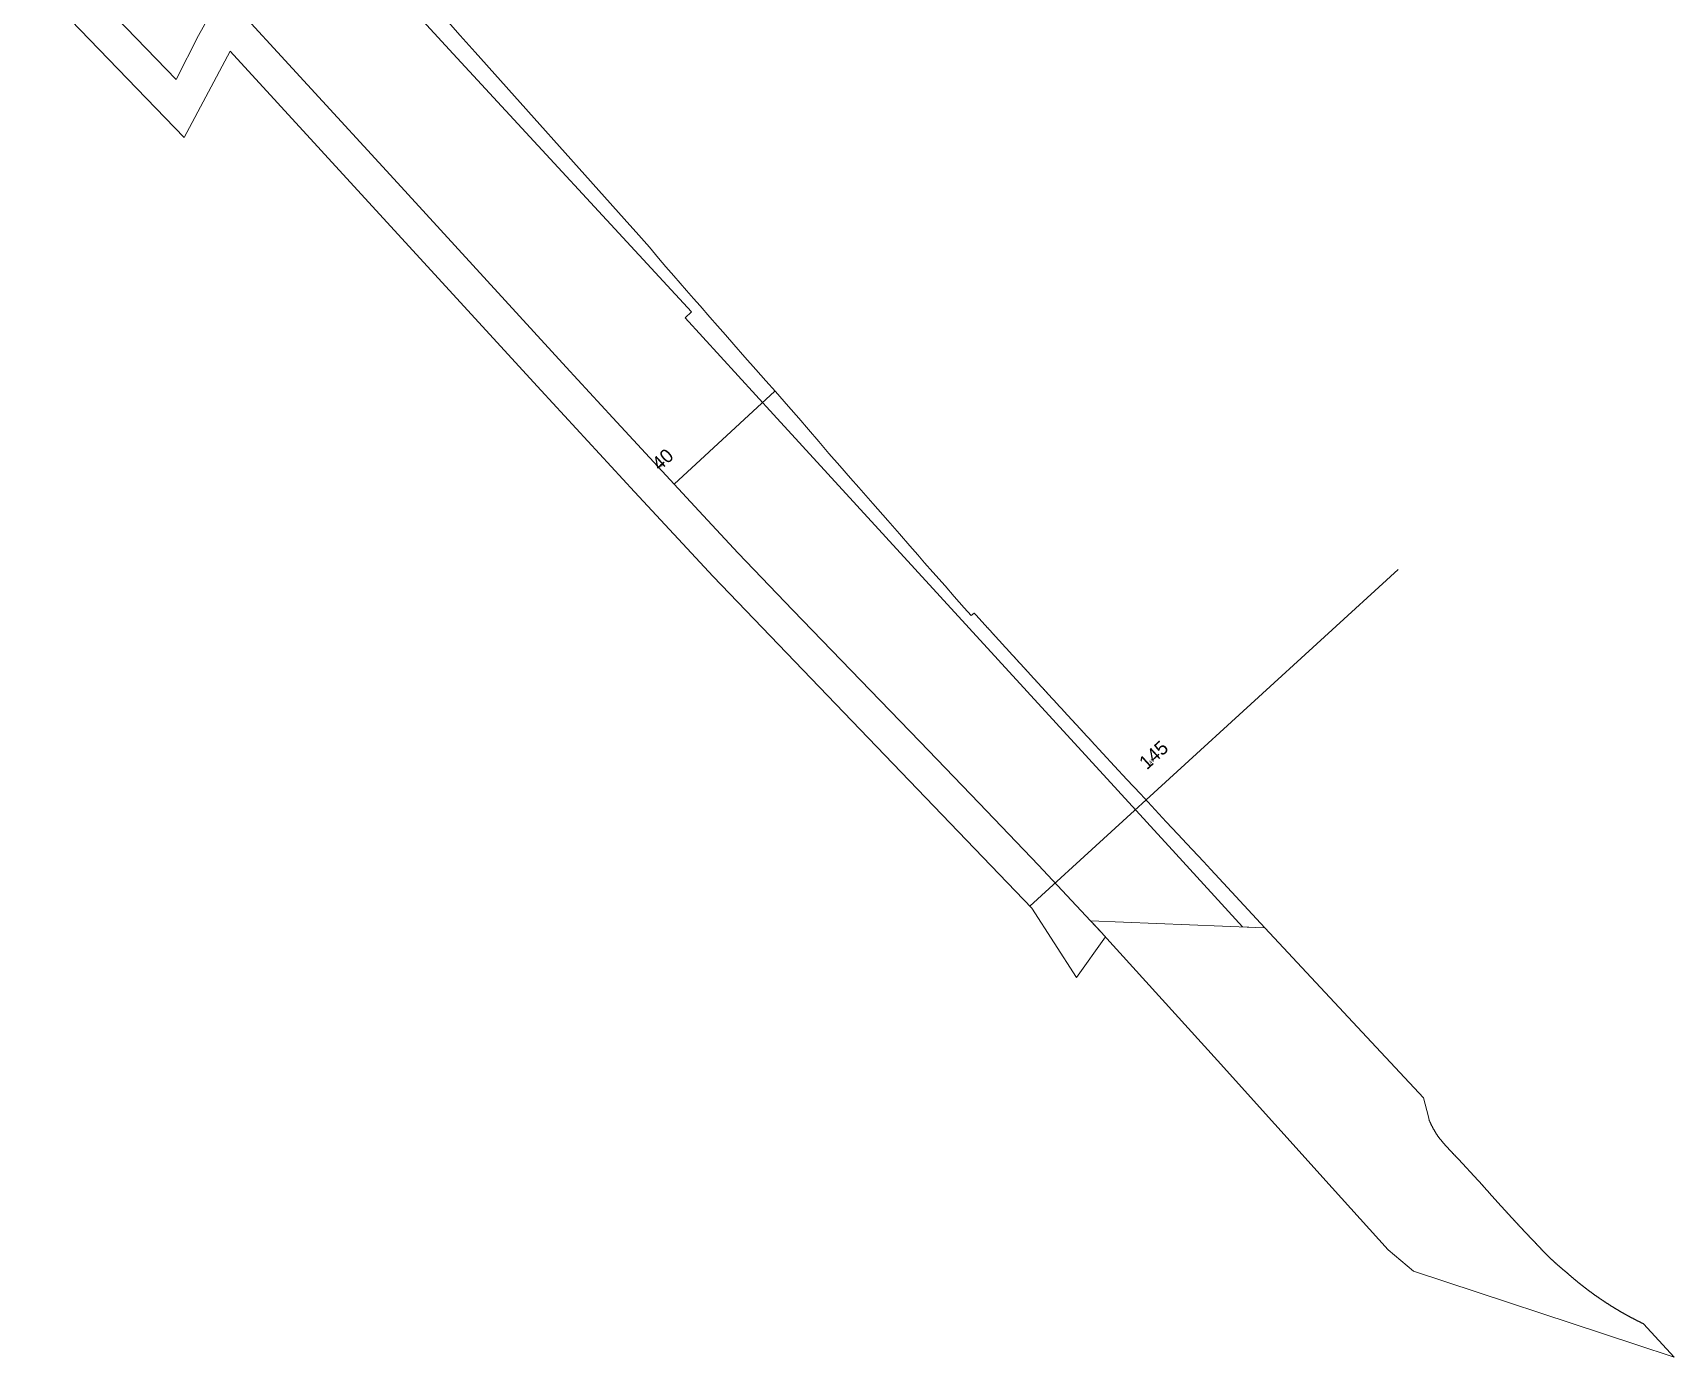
# Model space of a CAD drawing. Extents: x 174934 to 192674, y 648863 to 672607.
# Drawn here: x 185306.4 to 185784.1, y 656159.5 to 656544.9 of the extents above; entities that cross this region are included whole.
import ezdxf

# ---------------------------------------------------------------- set-up
doc = ezdxf.new("R2010")
doc.units = 0
for name, color, linetype, lineweight in [('dim', 255, 'Continuous', 0), ('pbitul', 14, 'Continuous', 0), ('pgesher', 7, 'Continuous', 0), ('pspecial', 7, 'Continuous', 0)]:
    doc.layers.add(name, color=color, linetype=linetype, lineweight=lineweight)
doc.layers.add('HEB_ENTITY', color=3, linetype='Continuous')
doc.styles.get("Standard").update_dxf_attribs({"font": 'HEBTXT'})

# ---------------------------------------------------------------- blocks, each defined once
blk = doc.blocks.new('dim', base_point=(179928.9, 662855))
at = {"layer": 'dim', "linetype": 'ByBlock'}
blk.add_attdef('NUMBER', (179928.9, 662855), '', height=20, dxfattribs=at)
blk = doc.blocks.new('HEB_ENTITY', base_point=(181159.32, 660193.8))
at = {"layer": 'HEB_ENTITY', "linetype": 'ByBlock'}
blk.add_attdef('VAL', (181159.32, 660193.8), '', height=1, dxfattribs=at)
at = {"layer": 'HEB_ENTITY', "linetype": 'ByBlock', "flags": 1}
for tag in ['WIDTH', 'TAG', 'XBASE', 'YBASE', 'PROMPT', 'HEIGHT', 'BLKNAME', 'BLKNUM']:
    blk.add_attdef(tag, (181159.32, 660193.8), '', height=1, dxfattribs=at)

msp = doc.modelspace()

# ---------------------------------------------------------------- linework, layer by layer
at = {"layer": 'dim', "linetype": 'ByBlock', "flags": 128}
for points in [[(185522.36, 656440.63), (185493.01, 656413.57)], [(185596.57, 656290.73), (185703.77, 656388.73)]]:
    msp.add_lwpolyline(points, dxfattribs=at)
at = {"layer": 'pbitul', "flags": 128}
msp.add_lwpolyline([(185425.91, 656549.65), (185430.8, 656544.07), (185435.08, 656539.2), (185478.5, 656490.78), (185482.78, 656486.02), (185485.83, 656482.47), (185488.48, 656479.32), (185490.65, 656476.77), (185492.91, 656474.16), (185494.81, 656471.98), (185496.66, 656469.87), (185498.66, 656467.58), (185500.56, 656465.41), (185503.42, 656462.14), (185505.63, 656459.62), (185507.97, 656456.95), (185510.4, 656454.19), (185513.63, 656450.52), (185516.85, 656446.88), (185519.71, 656443.64), (185522.51, 656440.47), (185526.34, 656436.1), (185529.3, 656432.7), (185532.09, 656429.47), (185535.11, 656425.97), (185538.08, 656422.51), (185541.23, 656418.89), (185544.4, 656415.27), (185546.77, 656412.55), (185550.83, 656407.92), (185555.18, 656402.95), (185558.58, 656399.07), (185561.64, 656395.58), (185563.92, 656392.97), (185565.93, 656390.68), (185568.32, 656387.95), (185571.86, 656383.92), (185574.53, 656380.86), (185577.48, 656377.54), (185579.47, 656375.32), (185580.34, 656376.05), (185580.4, 656375.98), (185580.47, 656375.9), (185580.54, 656375.83), (185580.61, 656375.75), (185580.67, 656375.68), (185580.74, 656375.61), (185580.81, 656375.53), (185580.88, 656375.46), (185580.94, 656375.38), (185581.01, 656375.31), (185581.08, 656375.24), (185581.14, 656375.16), (185581.21, 656375.09), (185581.28, 656375.01), (185581.35, 656374.94), (185581.41, 656374.87), (185581.48, 656374.79), (185581.55, 656374.72), (185581.61, 656374.64), (185581.68, 656374.57), (185581.75, 656374.5), (185581.82, 656374.42), (185581.88, 656374.35), (185581.95, 656374.27), (185582.02, 656374.2), (185582.09, 656374.13), (185582.15, 656374.05), (185582.22, 656373.98), (185582.29, 656373.9), (185582.35, 656373.83), (185582.42, 656373.76), (185582.49, 656373.68), (185582.56, 656373.61), (185582.62, 656373.53), (185582.69, 656373.46), (185582.76, 656373.39), (185582.83, 656373.31), (185582.89, 656373.24), (185582.96, 656373.16), (185583.03, 656373.09), (185583.1, 656373.02), (185583.16, 656372.94), (185583.23, 656372.87), (185583.3, 656372.79), (185583.36, 656372.72), (185583.43, 656372.65), (185583.5, 656372.57), (185583.57, 656372.5), (185583.63, 656372.43), (185583.7, 656372.35), (185583.77, 656372.28), (185583.84, 656372.2), (185583.9, 656372.13), (185583.97, 656372.06), (185584.04, 656371.98), (185584.1, 656371.91), (185584.17, 656371.83), (185584.24, 656371.76), (185584.31, 656371.69), (185584.37, 656371.61), (185584.44, 656371.54), (185584.51, 656371.46), (185584.58, 656371.39), (185584.64, 656371.32), (185584.71, 656371.24), (185584.78, 656371.17), (185584.85, 656371.09), (185584.91, 656371.02), (185584.98, 656370.95), (185585.05, 656370.87), (185585.11, 656370.8), (185585.18, 656370.72), (185585.25, 656370.65), (185585.32, 656370.58), (185585.38, 656370.5), (185585.45, 656370.43), (185585.52, 656370.35), (185585.59, 656370.28), (185585.65, 656370.21), (185585.72, 656370.13), (185585.79, 656370.06), (185585.86, 656369.98), (185585.92, 656369.91), (185585.99, 656369.84), (185586.06, 656369.76), (185586.12, 656369.69), (185586.19, 656369.62), (185586.26, 656369.54), (185586.33, 656369.47), (185586.39, 656369.39), (185586.46, 656369.32), (185586.53, 656369.25), (185586.6, 656369.17), (185586.66, 656369.1), (185586.73, 656369.02), (185586.8, 656368.95), (185586.87, 656368.88), (185586.93, 656368.8), (185587, 656368.73), (185587.07, 656368.65), (185587.13, 656368.58), (185587.2, 656368.51), (185587.27, 656368.43), (185587.34, 656368.36), (185587.4, 656368.28), (185587.47, 656368.21), (185587.54, 656368.14), (185587.61, 656368.06), (185587.67, 656367.99), (185587.74, 656367.92), (185587.81, 656367.84), (185587.88, 656367.77), (185587.94, 656367.69), (185588.01, 656367.62), (185588.08, 656367.55), (185588.15, 656367.47), (185588.21, 656367.4), (185588.28, 656367.32), (185588.35, 656367.25), (185588.42, 656367.18), (185588.48, 656367.1), (185588.55, 656367.03), (185588.62, 656366.95), (185588.68, 656366.88), (185588.75, 656366.81), (185588.82, 656366.73), (185588.89, 656366.66), (185588.95, 656366.59), (185589.02, 656366.51), (185589.09, 656366.44), (185589.16, 656366.36), (185589.22, 656366.29), (185589.29, 656366.22), (185589.36, 656366.14), (185589.43, 656366.07), (185589.49, 656365.99), (185589.56, 656365.92), (185589.63, 656365.85), (185589.7, 656365.77), (185589.76, 656365.7), (185589.83, 656365.63), (185589.9, 656365.55), (185589.97, 656365.48), (185590.03, 656365.4), (185590.1, 656365.33), (185590.17, 656365.26), (185590.24, 656365.18), (185590.3, 656365.11), (185590.37, 656365.03), (185590.44, 656364.96), (185590.5, 656364.89), (185590.57, 656364.81), (185590.64, 656364.74), (185590.71, 656364.67), (185590.77, 656364.59), (185590.84, 656364.52), (185590.91, 656364.44), (185590.98, 656364.37), (185591.04, 656364.3), (185591.11, 656364.22), (185591.18, 656364.15), (185591.25, 656364.07), (185591.31, 656364), (185591.38, 656363.93), (185591.45, 656363.85), (185591.52, 656363.78), (185591.58, 656363.71), (185591.65, 656363.63), (185591.72, 656363.56), (185591.79, 656363.48), (185591.85, 656363.41), (185591.92, 656363.34), (185591.99, 656363.26), (185592.06, 656363.19), (185592.12, 656363.11), (185592.19, 656363.04), (185592.26, 656362.97), (185592.33, 656362.89), (185592.39, 656362.82), (185592.46, 656362.75), (185592.53, 656362.67), (185592.6, 656362.6), (185592.66, 656362.52), (185592.73, 656362.45), (185592.8, 656362.38), (185592.87, 656362.3), (185592.93, 656362.23), (185593, 656362.16), (185593.07, 656362.08), (185593.14, 656362.01), (185593.2, 656361.93), (185593.27, 656361.86), (185593.34, 656361.79), (185593.41, 656361.71), (185593.47, 656361.64), (185593.54, 656361.56), (185593.61, 656361.49), (185593.68, 656361.42), (185593.74, 656361.34), (185593.81, 656361.27), (185593.88, 656361.2), (185593.95, 656361.12), (185594.01, 656361.05), (185594.08, 656360.97), (185594.15, 656360.9), (185594.22, 656360.83), (185594.28, 656360.75), (185594.35, 656360.68), (185594.42, 656360.61), (185594.49, 656360.53), (185594.55, 656360.46), (185594.62, 656360.38), (185594.69, 656360.31), (185594.76, 656360.24), (185594.82, 656360.16), (185594.89, 656360.09), (185594.96, 656360.02), (185595.03, 656359.94), (185595.09, 656359.87), (185595.16, 656359.79), (185595.23, 656359.72), (185595.3, 656359.65), (185595.36, 656359.57), (185595.43, 656359.5), (185595.5, 656359.43), (185595.57, 656359.35), (185595.63, 656359.28), (185595.7, 656359.2), (185595.77, 656359.13), (185595.84, 656359.06), (185595.9, 656358.98), (185595.97, 656358.91), (185596.04, 656358.84), (185596.11, 656358.76), (185596.17, 656358.69), (185596.24, 656358.61), (185596.31, 656358.54), (185596.38, 656358.47), (185596.44, 656358.39), (185596.51, 656358.32), (185596.58, 656358.25), (185596.65, 656358.17), (185596.71, 656358.1), (185596.78, 656358.02), (185596.85, 656357.95), (185596.92, 656357.88), (185596.98, 656357.8), (185597.05, 656357.73), (185597.12, 656357.66), (185597.19, 656357.58), (185597.25, 656357.51), (185597.32, 656357.43), (185597.39, 656357.36), (185597.46, 656357.29), (185597.52, 656357.21), (185597.59, 656357.14), (185597.66, 656357.07), (185597.73, 656356.99), (185597.79, 656356.92), (185597.86, 656356.84), (185597.93, 656356.77), (185598, 656356.7), (185598.06, 656356.62), (185598.13, 656356.55), (185598.2, 656356.48), (185598.27, 656356.4), (185598.33, 656356.33), (185598.4, 656356.25), (185598.47, 656356.18), (185598.54, 656356.11), (185598.61, 656356.03), (185598.67, 656355.96), (185598.74, 656355.89), (185598.81, 656355.81), (185598.88, 656355.74), (185598.94, 656355.66), (185599.01, 656355.59), (185599.08, 656355.52), (185599.15, 656355.44), (185599.21, 656355.37), (185599.28, 656355.3), (185599.35, 656355.22), (185599.42, 656355.15), (185599.48, 656355.08), (185599.55, 656355), (185599.62, 656354.93), (185599.69, 656354.85), (185599.75, 656354.78), (185599.82, 656354.71), (185599.89, 656354.63), (185599.96, 656354.56), (185600.02, 656354.49), (185600.09, 656354.41), (185600.16, 656354.34), (185600.23, 656354.26), (185600.29, 656354.19), (185600.36, 656354.12), (185600.43, 656354.04), (185600.5, 656353.97), (185600.57, 656353.9), (185600.63, 656353.82), (185600.7, 656353.75), (185600.77, 656353.68), (185600.84, 656353.6), (185600.9, 656353.53), (185600.97, 656353.45), (185601.04, 656353.38), (185601.11, 656353.31), (185601.17, 656353.23), (185601.24, 656353.16), (185601.31, 656353.09), (185601.38, 656353.01), (185601.44, 656352.94), (185601.51, 656352.86), (185601.58, 656352.79), (185601.65, 656352.72), (185601.71, 656352.64), (185601.78, 656352.57), (185601.85, 656352.5), (185601.92, 656352.42), (185601.99, 656352.35), (185602.05, 656352.28), (185602.12, 656352.2), (185602.19, 656352.13), (185602.26, 656352.05), (185602.32, 656351.98), (185602.39, 656351.91), (185602.46, 656351.83), (185602.53, 656351.76), (185602.59, 656351.69), (185602.66, 656351.61), (185602.73, 656351.54), (185602.8, 656351.47), (185602.86, 656351.39), (185602.93, 656351.32), (185603, 656351.24), (185603.07, 656351.17), (185603.14, 656351.1), (185603.2, 656351.02), (185603.27, 656350.95), (185603.34, 656350.88), (185603.41, 656350.8), (185603.47, 656350.73), (185603.54, 656350.66), (185603.61, 656350.58), (185603.68, 656350.51), (185603.74, 656350.43), (185603.81, 656350.36), (185603.88, 656350.29), (185603.95, 656350.21), (185604.02, 656350.14), (185604.08, 656350.07), (185604.15, 656349.99), (185604.22, 656349.92), (185604.29, 656349.85), (185604.35, 656349.77), (185604.42, 656349.7), (185604.49, 656349.62), (185604.56, 656349.55), (185604.62, 656349.48), (185604.69, 656349.4), (185604.76, 656349.33), (185604.83, 656349.26), (185604.89, 656349.18), (185604.96, 656349.11), (185605.03, 656349.04), (185605.1, 656348.96), (185605.17, 656348.89), (185605.23, 656348.81), (185605.3, 656348.74), (185605.37, 656348.67), (185605.44, 656348.59), (185605.5, 656348.52), (185605.57, 656348.45), (185605.64, 656348.37), (185605.71, 656348.3), (185605.77, 656348.23), (185605.84, 656348.15), (185605.91, 656348.08), (185605.98, 656348.01), (185606.05, 656347.93), (185606.11, 656347.86), (185606.18, 656347.78), (185606.25, 656347.71), (185606.32, 656347.64), (185606.38, 656347.56), (185606.45, 656347.49), (185606.52, 656347.42), (185606.59, 656347.34), (185606.66, 656347.27), (185606.72, 656347.2), (185606.79, 656347.12), (185606.86, 656347.05), (185606.93, 656346.98), (185606.99, 656346.9), (185607.06, 656346.83), (185607.13, 656346.75), (185607.2, 656346.68), (185607.26, 656346.61), (185607.33, 656346.53), (185607.4, 656346.46), (185607.47, 656346.39), (185607.54, 656346.31), (185607.6, 656346.24), (185607.67, 656346.17), (185607.74, 656346.09), (185607.81, 656346.02), (185607.87, 656345.95), (185607.94, 656345.87), (185608.01, 656345.8), (185608.08, 656345.72), (185608.15, 656345.65), (185608.21, 656345.58), (185608.28, 656345.5), (185608.35, 656345.43), (185608.42, 656345.36), (185608.48, 656345.28), (185608.55, 656345.21), (185608.62, 656345.14), (185608.69, 656345.06), (185608.76, 656344.99), (185608.82, 656344.92), (185608.89, 656344.84), (185608.96, 656344.77), (185609.03, 656344.69), (185609.09, 656344.62), (185609.16, 656344.55), (185609.23, 656344.47), (185609.3, 656344.4), (185609.37, 656344.33), (185609.43, 656344.25), (185609.5, 656344.18), (185609.57, 656344.11), (185609.64, 656344.03), (185609.7, 656343.96), (185609.77, 656343.89), (185609.84, 656343.81), (185609.91, 656343.74), (185609.98, 656343.67), (185610.04, 656343.59), (185610.11, 656343.52), (185610.18, 656343.44), (185610.25, 656343.37), (185610.31, 656343.3), (185610.38, 656343.22), (185610.45, 656343.15), (185610.52, 656343.08), (185610.59, 656343), (185610.65, 656342.93), (185610.72, 656342.86), (185610.79, 656342.78), (185610.86, 656342.71), (185610.92, 656342.64), (185610.99, 656342.56), (185611.06, 656342.49), (185611.13, 656342.42), (185611.2, 656342.34), (185611.26, 656342.27), (185611.33, 656342.2), (185611.4, 656342.12), (185611.47, 656342.05), (185611.53, 656341.97), (185611.6, 656341.9), (185611.67, 656341.83), (185611.74, 656341.75), (185611.81, 656341.68), (185611.87, 656341.61), (185611.94, 656341.53), (185612.01, 656341.46), (185612.08, 656341.39), (185612.14, 656341.31), (185612.21, 656341.24), (185612.28, 656341.17), (185612.35, 656341.09), (185612.42, 656341.02), (185612.48, 656340.95), (185612.55, 656340.87), (185612.62, 656340.8), (185612.69, 656340.73), (185612.76, 656340.65), (185612.82, 656340.58), (185612.89, 656340.51), (185612.96, 656340.43), (185613.03, 656340.36), (185613.09, 656340.28), (185613.16, 656340.21), (185613.23, 656340.14), (185613.3, 656340.06), (185613.37, 656339.99), (185613.43, 656339.92), (185613.5, 656339.84), (185613.57, 656339.77), (185613.64, 656339.7), (185613.71, 656339.62), (185613.77, 656339.55), (185613.84, 656339.48), (185613.91, 656339.4), (185613.98, 656339.33), (185614.04, 656339.26), (185614.11, 656339.18), (185614.18, 656339.11), (185614.25, 656339.04), (185614.32, 656338.96), (185614.38, 656338.89), (185614.4, 656338.87), (185621.2, 656331.52), (185624.79, 656327.65), (185628.72, 656323.42), (185633.01, 656318.8), (185636.24, 656315.33), (185639.64, 656311.68), (185642.27, 656308.86), (185647.07, 656303.71), (185649.23, 656301.38), (185664.98, 656284.48), (185662.23, 656284.59), (185658.44, 656284.74), (185639.01, 656305.97), (185578.87, 656371.64), (185521.93, 656433.84), (185521.93, 656433.84), (185496.21, 656461.92), (185498.05, 656463.68), (185428.68, 656538.76), (185351.13, 656623.28)], dxfattribs=at)
at = {"layer": 'pgesher', "flags": 128}
msp.add_lwpolyline([(185721.27, 656217.18), (185721.2, 656217.25), (185721.13, 656217.32), (185721.06, 656217.39), (185720.99, 656217.46), (185720.92, 656217.53), (185720.85, 656217.6), (185720.78, 656217.67), (185720.71, 656217.75), (185720.64, 656217.82), (185720.56, 656217.89), (185720.49, 656217.96), (185720.42, 656218.03), (185720.35, 656218.1), (185720.29, 656218.17), (185720.22, 656218.25), (185720.15, 656218.32), (185720.08, 656218.39), (185720.01, 656218.46), (185719.94, 656218.53), (185719.87, 656218.6), (185719.8, 656218.68), (185719.73, 656218.75), (185719.66, 656218.82), (185719.59, 656218.89), (185719.52, 656218.97), (185719.45, 656219.04), (185719.38, 656219.11), (185719.32, 656219.18), (185719.25, 656219.26), (185719.18, 656219.33), (185719.11, 656219.4), (185719.04, 656219.48), (185718.97, 656219.55), (185718.91, 656219.62), (185718.84, 656219.7), (185718.77, 656219.77), (185718.7, 656219.84), (185718.63, 656219.92), (185718.57, 656219.99), (185718.5, 656220.06), (185718.43, 656220.14), (185718.36, 656220.21), (185718.3, 656220.29), (185718.23, 656220.36), (185718.16, 656220.43), (185718.1, 656220.51), (185718.03, 656220.58), (185717.96, 656220.66), (185717.9, 656220.73), (185717.83, 656220.81), (185717.76, 656220.88), (185717.7, 656220.95), (185717.63, 656221.03), (185717.56, 656221.1), (185717.5, 656221.18), (185717.43, 656221.25), (185717.36, 656221.33), (185717.3, 656221.4), (185717.23, 656221.48), (185717.17, 656221.55), (185717.1, 656221.63), (185717.04, 656221.71), (185716.97, 656221.78), (185716.91, 656221.86), (185716.84, 656221.93), (185716.77, 656222.01), (185716.71, 656222.08), (185716.64, 656222.16), (185716.58, 656222.24), (185716.51, 656222.31), (185716.45, 656222.39), (185716.39, 656222.47), (185716.32, 656222.54), (185716.26, 656222.62), (185716.19, 656222.69), (185716.13, 656222.77), (185716.06, 656222.85), (185716, 656222.92), (185715.94, 656223), (185715.87, 656223.08), (185715.81, 656223.16), (185715.74, 656223.23), (185715.68, 656223.31), (185715.63, 656223.37), (185715.57, 656223.45), (185715.51, 656223.53), (185715.46, 656223.61), (185715.4, 656223.7), (185715.34, 656223.78), (185715.28, 656223.86), (185715.23, 656223.94), (185715.17, 656224.03), (185715.12, 656224.11), (185715.06, 656224.19), (185715.01, 656224.27), (185714.95, 656224.36), (185714.9, 656224.44), (185714.84, 656224.53), (185714.79, 656224.61), (185714.73, 656224.69), (185714.68, 656224.78), (185714.63, 656224.86), (185714.58, 656224.95), (185714.52, 656225.04), (185714.47, 656225.12), (185714.42, 656225.21), (185714.37, 656225.29), (185714.32, 656225.38), (185714.27, 656225.46), (185714.22, 656225.55), (185714.17, 656225.64), (185714.12, 656225.73), (185714.07, 656225.81), (185714.02, 656225.9), (185713.97, 656225.99), (185713.93, 656226.08), (185713.88, 656226.16), (185713.83, 656226.25), (185713.78, 656226.34), (185713.74, 656226.43), (185713.69, 656226.52), (185713.65, 656226.61), (185713.6, 656226.69), (185713.56, 656226.78), (185713.51, 656226.87), (185713.47, 656226.96), (185713.42, 656227.05), (185713.38, 656227.14), (185713.34, 656227.23), (185713.29, 656227.32), (185713.25, 656227.41), (185713.21, 656227.5), (185713.17, 656227.6), (185713.13, 656227.69), (185713.08, 656227.78), (185713.04, 656227.87), (185713, 656227.96), (185712.96, 656228.05), (185712.92, 656228.14), (185712.88, 656228.24), (185712.85, 656228.33), (185712.81, 656228.42), (185712.79, 656228.46), (185712.54, 656229.42), (185711.1, 656234.99), (185696, 656251.19), (185664.98, 656284.48), (185662.23, 656284.59), (185614.22, 656286.5), (185614.29, 656286.43), (185614.35, 656286.36), (185614.42, 656286.28), (185614.49, 656286.21), (185614.56, 656286.14), (185614.63, 656286.06), (185614.69, 656285.99), (185614.76, 656285.92), (185614.83, 656285.85), (185614.9, 656285.77), (185614.97, 656285.7), (185615.04, 656285.63), (185615.1, 656285.55), (185615.17, 656285.48), (185615.24, 656285.41), (185615.31, 656285.33), (185615.38, 656285.26), (185615.44, 656285.19), (185615.51, 656285.11), (185615.58, 656285.04), (185615.65, 656284.97), (185615.72, 656284.89), (185615.78, 656284.82), (185615.85, 656284.75), (185615.92, 656284.67), (185615.99, 656284.6), (185616.06, 656284.53), (185616.12, 656284.45), (185616.19, 656284.38), (185616.26, 656284.31), (185616.33, 656284.23), (185616.4, 656284.16), (185616.46, 656284.09), (185616.53, 656284.01), (185616.6, 656283.94), (185616.67, 656283.87), (185616.74, 656283.79), (185616.8, 656283.72), (185616.87, 656283.65), (185616.94, 656283.57), (185617.01, 656283.5), (185617.08, 656283.43), (185617.14, 656283.35), (185617.21, 656283.28), (185617.28, 656283.21), (185617.35, 656283.13), (185617.42, 656283.06), (185617.48, 656282.99), (185617.55, 656282.91), (185617.62, 656282.84), (185617.69, 656282.77), (185617.76, 656282.69), (185617.82, 656282.62), (185617.89, 656282.55), (185617.96, 656282.47), (185618.03, 656282.4), (185651.2, 656245.89), (185684.53, 656208.82), (185700.81, 656190.77), (185708.2, 656184.52), (185772.93, 656163.19), (185784.07, 656159.52), (185775.13, 656169.25), (185775.04, 656169.29), (185774.95, 656169.33), (185774.86, 656169.38), (185774.77, 656169.42), (185774.68, 656169.46), (185774.59, 656169.51), (185774.5, 656169.55), (185774.41, 656169.59), (185774.32, 656169.64), (185774.23, 656169.68), (185774.14, 656169.73), (185774.05, 656169.77), (185773.96, 656169.82), (185773.87, 656169.86), (185773.78, 656169.9), (185773.69, 656169.95), (185773.6, 656169.99), (185773.51, 656170.04), (185773.42, 656170.08), (185773.33, 656170.13), (185773.24, 656170.17), (185773.15, 656170.22), (185773.07, 656170.27), (185772.98, 656170.31), (185772.89, 656170.36), (185772.8, 656170.4), (185772.71, 656170.45), (185772.62, 656170.49), (185772.53, 656170.54), (185772.44, 656170.59), (185772.35, 656170.63), (185772.27, 656170.68), (185772.18, 656170.72), (185772.09, 656170.77), (185772, 656170.82), (185771.91, 656170.86), (185771.82, 656170.91), (185771.73, 656170.96), (185771.65, 656171), (185771.56, 656171.05), (185771.47, 656171.1), (185771.38, 656171.14), (185771.29, 656171.19), (185771.21, 656171.24), (185771.12, 656171.29), (185771.03, 656171.33), (185770.94, 656171.38), (185770.85, 656171.43), (185770.77, 656171.48), (185770.68, 656171.52), (185770.59, 656171.57), (185770.5, 656171.62), (185770.41, 656171.67), (185770.33, 656171.72), (185770.24, 656171.77), (185770.15, 656171.81), (185770.06, 656171.86), (185769.98, 656171.91), (185769.89, 656171.96), (185769.8, 656172.01), (185769.72, 656172.06), (185769.63, 656172.11), (185769.54, 656172.16), (185769.45, 656172.2), (185769.37, 656172.25), (185769.28, 656172.3), (185769.19, 656172.35), (185769.11, 656172.4), (185769.02, 656172.45), (185768.93, 656172.5), (185768.85, 656172.55), (185768.76, 656172.6), (185768.67, 656172.65), (185768.59, 656172.7), (185768.5, 656172.75), (185768.41, 656172.8), (185768.33, 656172.85), (185768.24, 656172.9), (185768.15, 656172.95), (185768.07, 656173), (185767.98, 656173.05), (185767.89, 656173.1), (185767.81, 656173.16), (185767.72, 656173.21), (185767.64, 656173.26), (185767.55, 656173.31), (185767.46, 656173.36), (185767.38, 656173.41), (185767.29, 656173.46), (185767.21, 656173.51), (185767.12, 656173.56), (185767.04, 656173.62), (185766.95, 656173.67), (185766.86, 656173.72), (185766.78, 656173.77), (185766.69, 656173.82), (185766.61, 656173.88), (185766.52, 656173.93), (185766.44, 656173.98), (185766.35, 656174.03), (185766.27, 656174.09), (185766.18, 656174.14), (185766.1, 656174.19), (185766.01, 656174.24), (185765.93, 656174.3), (185765.84, 656174.35), (185765.76, 656174.4), (185765.67, 656174.45), (185765.59, 656174.51), (185765.5, 656174.56), (185765.42, 656174.61), (185765.33, 656174.67), (185765.25, 656174.72), (185765.17, 656174.78), (185765.08, 656174.83), (185765, 656174.88), (185764.91, 656174.94), (185764.83, 656174.99), (185764.74, 656175.04), (185764.66, 656175.1), (185764.58, 656175.15), (185764.49, 656175.21), (185764.41, 656175.26), (185764.32, 656175.32), (185764.24, 656175.37), (185764.16, 656175.43), (185764.07, 656175.48), (185763.99, 656175.53), (185763.91, 656175.59), (185763.82, 656175.64), (185763.74, 656175.7), (185763.66, 656175.75), (185763.57, 656175.81), (185763.49, 656175.87), (185763.41, 656175.92), (185763.32, 656175.98), (185763.24, 656176.03), (185763.16, 656176.09), (185763.07, 656176.14), (185762.99, 656176.2), (185762.91, 656176.26), (185762.82, 656176.31), (185762.74, 656176.37), (185762.66, 656176.42), (185762.58, 656176.48), (185762.49, 656176.54), (185762.41, 656176.59), (185762.33, 656176.65), (185762.25, 656176.71), (185762.16, 656176.76), (185762.08, 656176.82), (185762, 656176.88), (185761.92, 656176.93), (185761.84, 656176.99), (185761.75, 656177.05), (185761.67, 656177.1), (185761.59, 656177.16), (185761.51, 656177.22), (185761.43, 656177.28), (185761.34, 656177.33), (185761.26, 656177.39), (185761.18, 656177.45), (185761.1, 656177.51), (185761.02, 656177.57), (185760.94, 656177.62), (185760.85, 656177.68), (185760.77, 656177.74), (185760.69, 656177.8), (185760.61, 656177.86), (185760.53, 656177.91), (185760.45, 656177.97), (185760.37, 656178.03), (185760.29, 656178.09), (185760.21, 656178.15), (185760.12, 656178.21), (185760.04, 656178.27), (185759.96, 656178.33), (185759.88, 656178.39), (185759.8, 656178.44), (185759.72, 656178.5), (185759.64, 656178.56), (185759.56, 656178.62), (185759.48, 656178.68), (185759.4, 656178.74), (185759.32, 656178.8), (185759.24, 656178.86), (185759.16, 656178.92), (185759.08, 656178.98), (185759, 656179.04), (185758.92, 656179.1), (185758.84, 656179.16), (185758.76, 656179.22), (185758.68, 656179.28), (185758.6, 656179.34), (185758.52, 656179.4), (185758.44, 656179.46), (185758.36, 656179.52), (185758.28, 656179.58), (185758.2, 656179.65), (185758.12, 656179.71), (185758.04, 656179.77), (185757.97, 656179.83), (185757.89, 656179.89), (185757.81, 656179.95), (185757.73, 656180.01), (185757.65, 656180.07), (185757.57, 656180.14), (185757.49, 656180.2), (185757.41, 656180.26), (185757.33, 656180.32), (185757.26, 656180.38), (185757.18, 656180.44), (185757.1, 656180.51), (185757.02, 656180.57), (185756.94, 656180.63), (185756.86, 656180.69), (185756.79, 656180.75), (185756.71, 656180.82), (185756.63, 656180.88), (185756.55, 656180.94), (185756.47, 656181), (185756.4, 656181.07), (185756.32, 656181.13), (185756.24, 656181.19), (185756.16, 656181.26), (185756.08, 656181.32), (185756.01, 656181.38), (185755.93, 656181.45), (185755.85, 656181.51), (185755.77, 656181.57), (185755.7, 656181.64), (185755.62, 656181.7), (185755.54, 656181.76), (185755.47, 656181.83), (185755.39, 656181.89), (185755.31, 656181.95), (185755.23, 656182.02), (185755.16, 656182.08), (185755.08, 656182.15), (185755, 656182.21), (185754.93, 656182.27), (185754.85, 656182.34), (185754.77, 656182.4), (185754.7, 656182.47), (185754.62, 656182.53), (185754.55, 656182.6), (185754.47, 656182.66), (185754.39, 656182.73), (185754.32, 656182.79), (185754.24, 656182.86), (185754.17, 656182.92), (185754.09, 656182.99), (185754.01, 656183.05), (185753.94, 656183.12), (185753.86, 656183.18), (185753.79, 656183.25), (185753.71, 656183.31), (185753.64, 656183.38), (185753.56, 656183.44), (185753.48, 656183.51), (185753.41, 656183.58), (185753.33, 656183.64), (185753.26, 656183.71), (185753.18, 656183.77), (185753.11, 656183.84), (185753.03, 656183.91), (185752.96, 656183.97), (185752.88, 656184.04), (185752.81, 656184.11), (185752.74, 656184.17), (185752.66, 656184.24), (185752.59, 656184.31), (185752.51, 656184.37), (185752.48, 656184.4), (185752.4, 656184.46), (185752.33, 656184.52), (185752.25, 656184.59), (185752.17, 656184.65), (185752.09, 656184.71), (185752.01, 656184.78), (185751.94, 656184.84), (185751.86, 656184.9), (185751.78, 656184.97), (185751.71, 656185.03), (185751.63, 656185.09), (185751.55, 656185.16), (185751.47, 656185.22), (185751.4, 656185.29), (185751.32, 656185.35), (185751.24, 656185.41), (185751.17, 656185.48), (185751.09, 656185.54), (185751.02, 656185.61), (185750.94, 656185.67), (185750.86, 656185.74), (185750.79, 656185.8), (185750.71, 656185.87), (185750.63, 656185.93), (185750.56, 656186), (185750.48, 656186.06), (185750.41, 656186.13), (185750.33, 656186.2), (185750.26, 656186.26), (185750.18, 656186.33), (185750.11, 656186.39), (185750.03, 656186.46), (185749.96, 656186.52), (185749.88, 656186.59), (185749.81, 656186.66), (185749.73, 656186.72), (185749.66, 656186.79), (185749.58, 656186.86), (185749.51, 656186.92), (185749.43, 656186.99), (185749.36, 656187.06), (185749.29, 656187.13), (185749.21, 656187.19), (185749.14, 656187.26), (185749.06, 656187.33), (185748.99, 656187.4), (185748.92, 656187.46), (185748.84, 656187.53), (185748.77, 656187.6), (185748.7, 656187.67), (185748.62, 656187.73), (185748.55, 656187.8), (185748.48, 656187.87), (185748.41, 656187.94), (185748.33, 656188.01), (185748.26, 656188.08), (185748.19, 656188.15), (185748.11, 656188.22), (185748.04, 656188.28), (185747.97, 656188.35), (185747.9, 656188.42), (185747.83, 656188.49), (185747.75, 656188.56), (185747.68, 656188.63), (185747.61, 656188.7), (185747.54, 656188.77), (185747.47, 656188.84), (185747.4, 656188.91), (185747.32, 656188.98), (185747.25, 656189.05), (185747.18, 656189.12), (185747.11, 656189.19), (185747.04, 656189.26), (185746.97, 656189.33), (185746.9, 656189.4), (185746.83, 656189.47), (185746.76, 656189.54), (185746.69, 656189.62), (185746.62, 656189.69), (185746.55, 656189.76), (185746.48, 656189.83), (185746.41, 656189.9), (185746.34, 656189.97), (185746.27, 656190.04), (185746.2, 656190.12), (185746.13, 656190.19), (185746.06, 656190.26), (185745.99, 656190.33), (185745.92, 656190.4), (185745.85, 656190.48), (185745.78, 656190.55), (185745.71, 656190.62), (185745.64, 656190.69), (185745.57, 656190.77), (185745.51, 656190.84), (185745.44, 656190.91), (185745.37, 656190.98), (185745.3, 656191.06), (185745.23, 656191.13), (185745.16, 656191.2), (185745.1, 656191.28), (185745.03, 656191.35), (185744.96, 656191.42), (185744.89, 656191.5), (185744.83, 656191.57), (185744.79, 656191.61), (185744.72, 656191.68), (185744.65, 656191.75), (185744.58, 656191.83), (185744.51, 656191.9), (185744.44, 656191.97), (185744.38, 656192.04), (185744.31, 656192.11), (185744.24, 656192.19), (185744.17, 656192.26), (185744.1, 656192.33), (185744.03, 656192.4), (185743.96, 656192.48), (185743.89, 656192.55), (185743.82, 656192.62), (185743.75, 656192.69), (185743.68, 656192.76), (185743.61, 656192.84), (185743.55, 656192.91), (185743.48, 656192.98), (185743.41, 656193.05), (185743.34, 656193.13), (185743.27, 656193.2), (185743.2, 656193.27), (185743.13, 656193.34), (185743.06, 656193.42), (185742.99, 656193.49), (185742.92, 656193.56), (185742.85, 656193.63), (185742.79, 656193.7), (185742.72, 656193.78), (185742.65, 656193.85), (185742.58, 656193.92), (185742.51, 656193.99), (185742.44, 656194.07), (185742.37, 656194.14), (185742.3, 656194.21), (185742.23, 656194.28), (185742.17, 656194.36), (185742.1, 656194.43), (185742.03, 656194.5), (185741.96, 656194.58), (185741.89, 656194.65), (185741.82, 656194.72), (185741.75, 656194.79), (185741.68, 656194.87), (185741.62, 656194.94), (185741.55, 656195.01), (185741.48, 656195.08), (185741.41, 656195.16), (185741.34, 656195.23), (185741.27, 656195.3), (185741.2, 656195.37), (185741.13, 656195.45), (185741.07, 656195.52), (185741, 656195.59), (185740.93, 656195.67), (185740.86, 656195.74), (185740.79, 656195.81), (185740.72, 656195.88), (185740.65, 656195.96), (185740.59, 656196.03), (185740.52, 656196.1), (185740.45, 656196.17), (185740.38, 656196.25), (185740.31, 656196.32), (185740.24, 656196.39), (185740.18, 656196.47), (185740.11, 656196.54), (185740.04, 656196.61), (185739.97, 656196.68), (185739.9, 656196.76), (185739.83, 656196.83), (185739.76, 656196.9), (185739.7, 656196.98), (185739.63, 656197.05), (185739.56, 656197.12), (185739.49, 656197.2), (185739.42, 656197.27), (185739.35, 656197.34), (185739.29, 656197.41), (185739.22, 656197.49), (185739.15, 656197.56), (185739.08, 656197.63), (185739.01, 656197.71), (185738.95, 656197.78), (185738.88, 656197.85), (185738.81, 656197.93), (185738.74, 656198), (185738.67, 656198.07), (185738.6, 656198.15), (185738.54, 656198.22), (185738.47, 656198.29), (185738.4, 656198.37), (185738.33, 656198.44), (185738.26, 656198.51), (185738.2, 656198.59), (185738.13, 656198.66), (185738.06, 656198.73), (185737.99, 656198.81), (185737.92, 656198.88), (185737.86, 656198.95), (185737.79, 656199.02), (185737.72, 656199.1), (185737.65, 656199.17), (185737.58, 656199.24), (185737.52, 656199.32), (185737.45, 656199.39), (185737.38, 656199.47), (185737.31, 656199.54), (185737.24, 656199.61), (185737.18, 656199.69), (185737.11, 656199.76), (185737.04, 656199.83), (185736.97, 656199.91), (185736.9, 656199.98), (185736.84, 656200.05), (185736.77, 656200.13), (185736.7, 656200.2), (185736.63, 656200.27), (185736.57, 656200.35), (185736.5, 656200.42), (185736.43, 656200.49), (185736.36, 656200.57), (185736.29, 656200.64), (185736.23, 656200.71), (185736.16, 656200.79), (185736.09, 656200.86), (185736.02, 656200.94), (185735.96, 656201.01), (185735.89, 656201.08), (185735.82, 656201.16), (185735.75, 656201.23), (185735.69, 656201.3), (185735.62, 656201.38), (185735.55, 656201.45), (185735.48, 656201.52), (185735.42, 656201.6), (185735.35, 656201.67), (185735.28, 656201.75), (185735.21, 656201.82), (185735.15, 656201.89), (185735.08, 656201.97), (185735.01, 656202.04), (185734.94, 656202.12), (185734.88, 656202.19), (185734.81, 656202.26), (185734.74, 656202.34), (185734.67, 656202.41), (185734.61, 656202.48), (185734.54, 656202.56), (185734.47, 656202.63), (185734.4, 656202.71), (185734.34, 656202.78), (185734.27, 656202.85), (185734.2, 656202.93), (185734.13, 656203), (185734.07, 656203.08), (185734, 656203.15), (185733.93, 656203.22), (185733.87, 656203.3), (185733.8, 656203.37), (185733.73, 656203.45), (185733.66, 656203.52), (185733.6, 656203.59), (185733.53, 656203.67), (185733.46, 656203.74), (185733.4, 656203.82), (185733.33, 656203.89), (185733.26, 656203.96), (185733.19, 656204.04), (185733.13, 656204.11), (185733.06, 656204.19), (185732.99, 656204.26), (185732.93, 656204.34), (185732.86, 656204.41), (185732.79, 656204.48), (185732.72, 656204.56), (185732.66, 656204.63), (185732.59, 656204.71), (185732.52, 656204.78), (185732.46, 656204.86), (185732.39, 656204.93), (185732.32, 656205), (185732.26, 656205.08), (185732.19, 656205.15), (185732.12, 656205.23), (185732.05, 656205.3), (185731.99, 656205.38), (185731.92, 656205.45), (185731.85, 656205.52), (185731.79, 656205.6), (185731.72, 656205.67), (185731.65, 656205.75), (185731.59, 656205.82), (185731.52, 656205.9), (185731.45, 656205.97), (185731.39, 656206.05), (185731.32, 656206.12), (185731.25, 656206.19), (185731.19, 656206.27), (185731.12, 656206.34), (185731.05, 656206.42), (185730.99, 656206.49), (185730.92, 656206.57), (185730.85, 656206.64), (185730.79, 656206.72), (185730.72, 656206.79), (185730.65, 656206.86), (185730.59, 656206.94), (185730.52, 656207.01), (185730.45, 656207.09), (185730.39, 656207.16), (185730.32, 656207.24), (185730.25, 656207.31), (185730.19, 656207.39), (185730.12, 656207.46), (185730.05, 656207.54), (185729.99, 656207.61), (185729.92, 656207.69), (185729.86, 656207.76), (185729.79, 656207.84), (185729.72, 656207.91), (185729.66, 656207.99), (185729.59, 656208.06), (185729.52, 656208.13), (185729.46, 656208.21), (185729.39, 656208.28), (185729.32, 656208.36), (185729.26, 656208.43), (185729.19, 656208.51), (185729.13, 656208.58), (185729.06, 656208.66), (185728.99, 656208.73), (185728.93, 656208.81), (185728.86, 656208.88), (185728.79, 656208.96), (185728.73, 656209.03), (185728.66, 656209.11), (185728.6, 656209.18), (185728.53, 656209.26), (185728.46, 656209.33), (185728.4, 656209.41), (185728.33, 656209.48), (185728.26, 656209.56), (185728.2, 656209.63), (185728.13, 656209.71), (185728.07, 656209.78), (185728, 656209.86), (185727.93, 656209.93), (185727.87, 656210.01), (185727.8, 656210.08), (185727.74, 656210.16), (185727.67, 656210.23), (185727.6, 656210.31), (185727.54, 656210.38), (185727.47, 656210.46), (185727.41, 656210.53), (185727.34, 656210.61), (185727.27, 656210.68), (185727.21, 656210.76), (185727.14, 656210.84), (185727.08, 656210.91), (185727.05, 656210.94), (185721.27, 656217.18)], close=True, dxfattribs=at)
at = {"layer": 'pspecial', "flags": 128}
for points in [[(185316.08, 656564.46), (185348.08, 656531.3), (185354.6, 656544.07), (185359.68, 656553.08)], [(185361.18, 656557.19), (185411.41, 656502.38), (185461.65, 656447.58), (185475.19, 656432.82), (185500.24, 656405.78), (185511.7, 656393.45), (185527.55, 656376.91), (185552.99, 656350.57), (185564.51, 656338.64), (185581.83, 656320.68), (185599.07, 656302.64), (185614.18, 656286.51), (185618.57, 656281.82), (185610.09, 656269.97), (185597.08, 656290.18), (185504.37, 656386.65), (185481.46, 656411.3), (185454.28, 656440.83), (185404.04, 656495.63), (185363.79, 656539.53), (185350.43, 656514.46), (185306.39, 656560.1)]]:
    msp.add_lwpolyline(points, dxfattribs=at)

# ---------------------------------------------------------------- block references
at = {"layer": 'dim', "linetype": 'ByBlock'}
ref = msp.add_blockref('dim', (185488.83, 656417.27), dxfattribs=dict(at, xscale=0.2, yscale=0.2, zscale=0.2, rotation=42.43358461015451))
ref.add_attrib('NUMBER', '40', (185488.83, 656417.27), dxfattribs={"layer": '0', "height": 4, "rotation": 42.4336})
ref = msp.add_blockref('dim', (185630.62, 656330.28), dxfattribs=dict(at, xscale=0.2, yscale=0.2, zscale=0.2, rotation=42.43358461015461))
ref.add_attrib('NUMBER', '145', (185630.62, 656330.28), dxfattribs={"layer": '0', "height": 4, "rotation": 42.4336})
at = {"layer": 'HEB_ENTITY', "linetype": 'ByBlock'}
ref = msp.add_blockref('HEB_ENTITY', (185489.2, 656418.25), dxfattribs=dict(at, rotation=42.43352572230746))
ref.add_attrib('VAL', '40', (185489.2, 656418.25), dxfattribs={"layer": '0', "height": 1, "rotation": 42.4335})
ref = msp.add_blockref('HEB_ENTITY', (185631.16, 656331.5), dxfattribs=dict(at, rotation=42.43352572230746))
ref.add_attrib('VAL', '145', (185631.16, 656331.5), dxfattribs={"layer": '0', "height": 1, "rotation": 42.4335})

doc.saveas('drawing.dxf')
